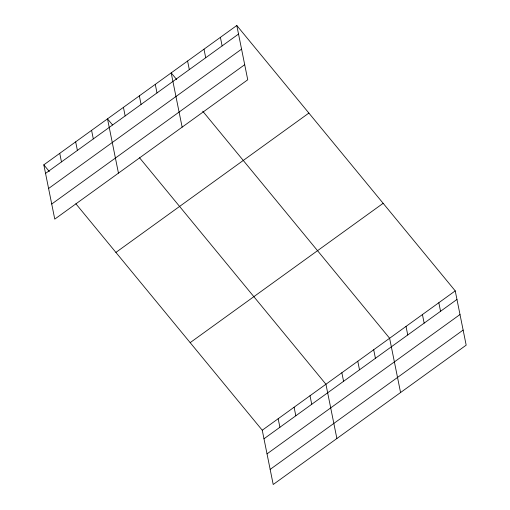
<?xml version="1.0" encoding="UTF-8"?>
<svg xmlns="http://www.w3.org/2000/svg" width="510" height="510" viewBox="0 0 510 510"><rect width="100%" height="100%" fill="white"/><g stroke="black" fill="none" stroke-linecap="round" stroke-linejoin="round"><path stroke-width="0.76" d="M236.799 25.5L247.745 79.777L54.768 219.121L43.822 164.838L236.799 25.5L455.232 290.878L466.178 345.162L273.201 484.5L262.255 430.223L75.862 203.764M45.549 173.4L238.527 34.062M48.59 188.49L241.568 49.145M51.727 204.032L244.704 64.694M115.904 252.418L308.881 113.073M190.173 342.643L383.15 203.305M262.255 430.223L455.232 290.878M263.976 438.778L456.96 299.44M267.023 453.868L460.001 314.53M270.153 469.41L463.131 330.072M176.696 79.566L171.188 72.873L182.134 127.156M202.725 111.193L389.621 338.257L400.567 392.534M112.512 124.937L107.508 118.855L118.454 173.139M139.542 157.781L325.935 384.24L336.88 438.517M43.822 164.838L49.33 171.532M438.829 302.723L440.557 311.285M422.427 314.568L424.154 323.13M406.024 326.413L407.745 334.968M373.696 349.752L375.424 358.313M357.778 361.246L359.505 369.807M341.859 372.74L343.581 381.301M310.016 395.734L311.744 404.29M220.397 37.345L222.124 45.9M294.098 407.229L295.819 415.79M203.994 49.189L205.721 57.745M278.173 418.723L279.901 427.284M187.591 61.034L189.318 69.589M155.269 84.373L156.997 92.928M139.351 95.867L141.072 104.422M123.426 107.361L125.154 115.923M91.583 130.356L93.311 138.911M75.665 141.85L77.392 150.405M59.746 153.344L61.468 161.906"/></g></svg>
